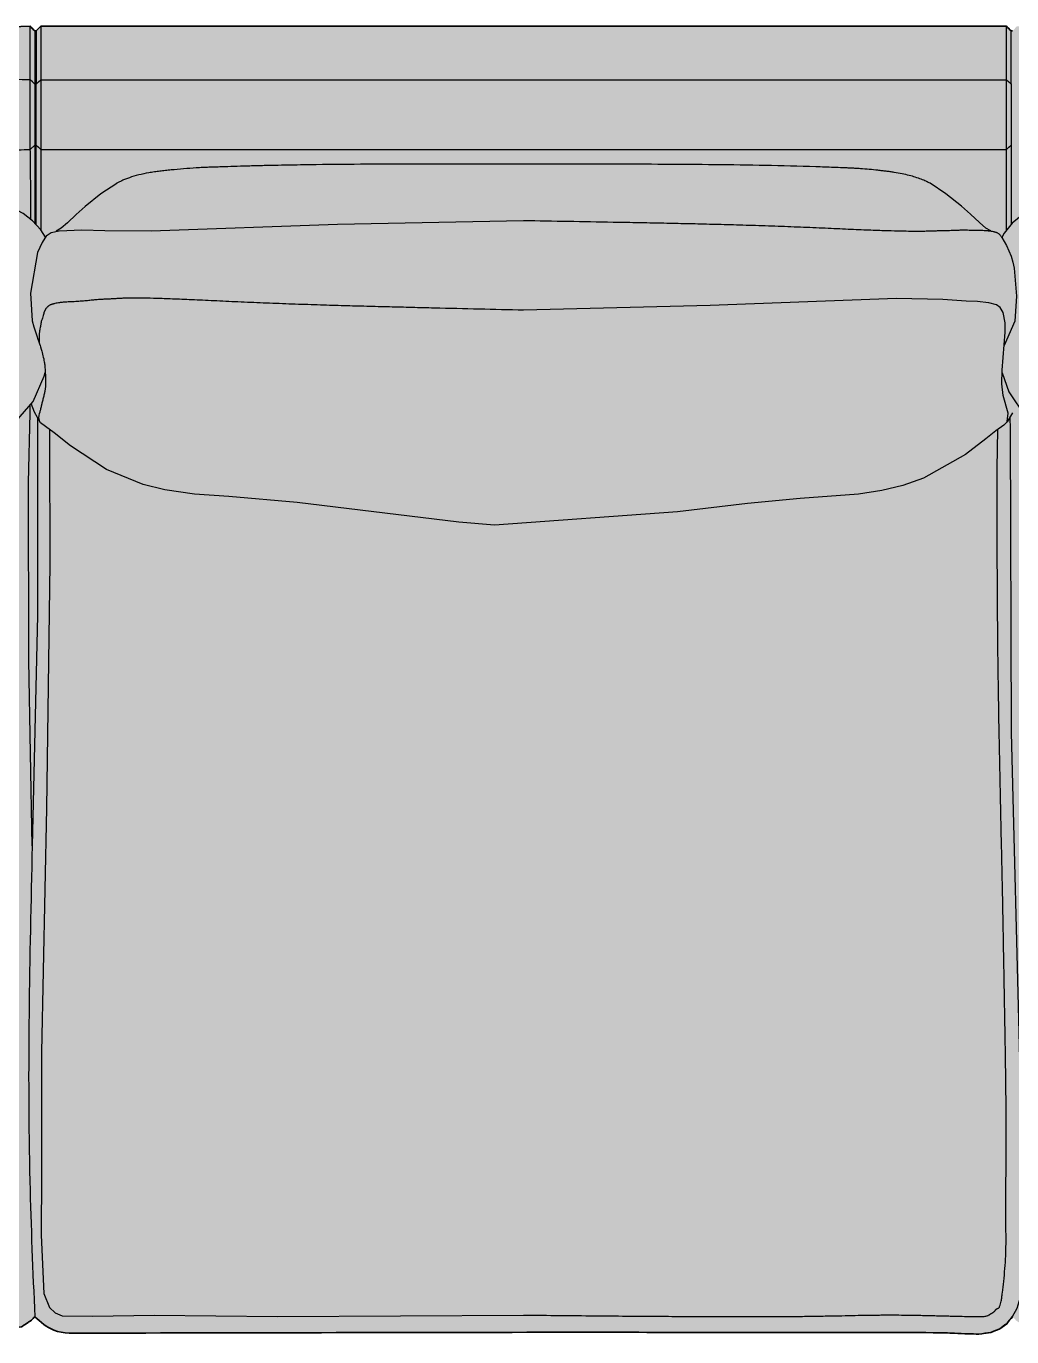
# Model space of a CAD drawing. Header units: millimetres. Extents: x 0 to 5386, y -1444 to 780.
# Drawn here: x 3857 to 4595, y -1444 to -464 of the extents above; entities that cross this region are included whole.
import ezdxf

# ---------------------------------------------------------------- set-up
doc = ezdxf.new("R2010")
doc.units = ezdxf.units.MM
doc.layers.add('Blocks', color=7, linetype='Continuous')
doc.layers.add('Blocks$Fill', color=7, linetype='Continuous', true_color=0xffffff)
doc.layers.add('Blocks$Inner', color=7, linetype='Continuous', lineweight=25, true_color=0x007f00)
doc.layers.add('Blocks$Outline', color=7, linetype='Continuous', lineweight=35, true_color=0xff3f3f)

# ---------------------------------------------------------------- blocks, each defined once
blk = doc.blocks.new('Lune Sofa Top')
at = {"layer": 'Blocks$Fill'}
blk.add_hatch(color=256, dxfattribs=at).paths.add_polyline_path([(-29.51, 257.42), (-33.79, 276.29), (-47.44, 317.27), (-56.56, 337.2), (-72, 362.94), (-81.47, 375.39), (-92.43, 387.47), (-118.74, 409.47), (-134.22, 419.19), (-151.57, 428.06), (-171.12, 436.06), (-193.44, 443.17), (-219.82, 449.45), (-251.1, 454.73), (-345.45, 461.92), (-426.47, 463.05), (-480.77, 464.21), (-620.25, 473.06), (-786.54, 476.53), (-790, 473.03), (-790, 473.05), (-791, 473.03), (-794.5, 476.53), (-1516.86, 476.53), (-1520.36, 473.03), (-1521.36, 473.03), (-1524.82, 476.53), (-1960.85, 462.06), (-2031.68, 458.07), (-2084.65, 450.79), (-2127.17, 440.45), (-2163.5, 426.32), (-2179.96, 417.56), (-2195.06, 407.75), (-2208.89, 396.86), (-2221.71, 384.6), (-2234.3, 369.85), (-2252.84, 340.93), (-2270.13, 300.66), (-2277.3, 272.46), (-2285.4, 245.45), (-2293.32, 213.96), (-2304.22, 129.24), (-2310.28, 35.85), (-2311.38, -51.59), (-2311.37, -118.34), (-2310.21, -137.91), (-2303.68, -167.44), (-2301.35, -181.47), (-2301.38, -196.26), (-2301.38, -196.26), (-2301.38, -196.26), (-2301.38, -196.26), (-2301.38, -196.26), (-2301.38, -196.26), (-2301.38, -196.26), (-2301.38, -196.26), (-2301.38, -196.26), (-2301.38, -196.26), (-2301.38, -196.26), (-2301.38, -196.26), (-2301.38, -196.26), (-2301.38, -196.26), (-2301.38, -196.26), (-2301.38, -196.26), (-2301.38, -196.26), (-2301.38, -196.26), (-2301.38, -196.26), (-2301.38, -196.26), (-2301.38, -196.26), (-2301.38, -196.26), (-2301.59, -207.66), (-2301.42, -219.02), (-2300.87, -230.34), (-2299.94, -241.64), (-2298.63, -252.9), (-2296.93, -264.12), (-2294.87, -275.28), (-2292.43, -286.35), (-2289.64, -297.34), (-2286.49, -308.24), (-2284.78, -313.66), (-2282.97, -319.04), (-2279.07, -329.67), (-2274.82, -340.18), (-2272.57, -345.41), (-2270.23, -350.59), (-2267.78, -355.72), (-2265.21, -360.78), (-2262.52, -365.76), (-2259.7, -370.66), (-2256.77, -375.49), (-2253.73, -380.29), (-2250.57, -385.03), (-2247.3, -389.69), (-2243.9, -394.26), (-2240.37, -398.7), (-2238.55, -400.86), (-2236.7, -402.99), (-2234.81, -405.07), (-2232.88, -407.12), (-2230.9, -409.12), (-2228.89, -411.09), (-2226.83, -413.02), (-2224.73, -414.92), (-2220.43, -418.62), (-2215.99, -422.19), (-2211.45, -425.63), (-2206.82, -428.95), (-2202.13, -432.14), (-2197.37, -435.19), (-2192.54, -438.11), (-2187.62, -440.89), (-2182.6, -443.53), (-2177.5, -446.05), (-2172.33, -448.45), (-2167.13, -450.75), (-2161.9, -452.95), (-2156.64, -455.05), (-2151.35, -457.05), (-2146.01, -458.94), (-2140.62, -460.72), (-2135.2, -462.39), (-2124.26, -465.47), (-2113.27, -468.26), (-2102.21, -470.72), (-2091.06, -472.82), (-2068.65, -476.36), (-2063.1, -477.1), (-2061.76, -477.24), (-2060.45, -477.35), (-2059.18, -477.43), (-2057.74, -477.48), (-2026.29, -480.17), (-1958.58, -490.07), (-1620.87, -502.9), (-1588.46, -503.09), (-1531.27, -495.91), (-1523.9, -490.97), (-1521.37, -488.3), (-1518, -491.25), (-1516.3, -492.67), (-1515.43, -493.36), (-1514.56, -494.02), (-1513.69, -494.67), (-1512.8, -495.29), (-1511.9, -495.88), (-1510.99, -496.45), (-1510.06, -496.98), (-1509.59, -497.23), (-1509.12, -497.47), (-1508.65, -497.71), (-1508.17, -497.93), (-1507.69, -498.14), (-1507.2, -498.35), (-1506.52, -498.61), (-1505.83, -498.85), (-1505.14, -499.07), (-1504.44, -499.28), (-1503.73, -499.46), (-1503.02, -499.63), (-1502.3, -499.78), (-1501.57, -499.92), (-1500.84, -500.04), (-1500.1, -500.15), (-1498.62, -500.33), (-1497.12, -500.46), (-1495.6, -500.56), (-1494.08, -500.62), (-1492.55, -500.65), (-1482.23, -500.57), (-1131.44, -499.93), (-843.69, -500.25), (-823.14, -501.11), (-815.11, -501.3), (-806.1, -500.06), (-799.41, -497.34), (-794.32, -493.53), (-789.96, -488.38), (-787.16, -491.22), (-780.57, -495.65), (-772.73, -499.11), (-763.47, -501.6), (-741.32, -503.32), (-696.42, -502.91), (-516.42, -500.72), (-365.19, -491.01), (-242.71, -476.36), (-220.3, -472.82), (-209.15, -470.72), (-198.09, -468.26), (-187.1, -465.47), (-176.16, -462.39), (-170.74, -460.72), (-165.35, -458.94), (-160.01, -457.05), (-154.72, -455.05), (-149.46, -452.95), (-144.23, -450.75), (-139.03, -448.45), (-133.86, -446.05), (-128.76, -443.53), (-123.74, -440.89), (-118.82, -438.11), (-113.99, -435.19), (-109.23, -432.14), (-104.54, -428.95), (-99.91, -425.63), (-95.37, -422.19), (-90.93, -418.62), (-86.62, -414.92), (-84.53, -413.02), (-82.47, -411.09), (-80.46, -409.12), (-78.48, -407.12), (-76.55, -405.07), (-74.66, -402.99), (-72.81, -400.86), (-70.99, -398.7), (-67.46, -394.26), (-64.06, -389.69), (-60.79, -385.03), (-57.63, -380.29), (-54.59, -375.5), (-51.65, -370.66), (-48.84, -365.76), (-46.15, -360.78), (-43.58, -355.72), (-41.13, -350.59), (-38.79, -345.41), (-36.54, -340.18), (-32.29, -329.67), (-28.39, -319.04), (-26.58, -313.66), (-24.87, -308.24), (-21.71, -297.34), (-18.92, -286.35), (-16.49, -275.28), (-14.43, -264.12), (-12.73, -252.9), (-11.42, -241.64), (-10.49, -230.34), (-9.94, -219.02), (-9.77, -207.66), (-9.97, -196.26), (-9.97, -196.26), (-9.97, -196.26), (-9.97, -196.26), (-9.97, -196.26), (-9.97, -196.26), (-9.97, -196.26), (-9.97, -196.26), (-9.97, -196.26), (-9.97, -196.26), (-9.97, -196.26), (-9.97, -196.26), (-9.97, -196.26), (-9.97, -196.26), (-9.97, -196.26), (-9.97, -196.26), (-9.97, -196.26), (-9.97, -196.26), (-9.97, -196.26), (-9.97, -196.26), (-9.97, -196.26), (-9.97, -196.26), (-9.98, -192.1), (-10.01, -181.58), (-9.98, -180.13), (-7.42, -166.71), (-1.82, -143.42), (-0.13, -122.19), (0.33, -105.16), (0.45, -86.92), (0, 0), (-3.39, 77.78), (-9.66, 153.3), (-16.41, 204.48), (-28.11, 253.26)], flags=0)
at = {"layer": 'Blocks$Inner'}
for p, q in [((-802, 268.21), (-807.79, 269.64)), ((-1516.58, -427.36), (-1514.55, -471.01)), ((-1506.17, -485.51), (-1500.98, -487.74))]:
    blk.add_line(p, q, dxfattribs=at)
for points in [[(-2277.3, 272.46), (-2270.13, 300.66), (-2252.84, 340.93), (-2234.3, 369.85), (-2221.71, 384.6), (-2208.89, 396.86), (-2195.06, 407.75), (-2179.96, 417.56), (-2163.5, 426.32), (-2127.17, 440.45), (-2084.65, 450.79), (-2031.68, 458.07), (-1960.85, 462.06), (-1908.67, 462.82), (-1524.82, 476.53)], [(-1524.82, 476.53), (-1521.36, 473.03), (-1520.36, 473.03)], [(-791, 473.03), (-794.5, 476.53), (-1516.86, 476.53), (-1520.36, 473.03)], [(-791, 473.03), (-790, 473.05)], [(-1521.36, 433.28), (-1523.11, 434.9), (-1524.87, 436.47)], [(-1520.36, 433.28), (-1518.61, 434.87), (-1516.86, 436.46), (-794.5, 436.46), (-792.75, 434.87), (-791, 433.28)], [(-1520.36, 387.59), (-1518.61, 386.02), (-1516.86, 384.46), (-794.5, 384.46), (-792.75, 386.02), (-791, 387.59)], [(-1460, 359.04), (-1471.83, 351.17), (-1483.63, 341.7), (-1490.29, 335.72), (-1496.96, 329.54), (-1501.62, 325.48), (-1505.28, 323.41)], [(-806.16, 323.43), (-809.91, 325.57), (-814.65, 329.71), (-821.42, 335.97), (-828.07, 341.9), (-839.85, 351.3), (-851.68, 359.09)], [(-1513.23, 318.77), (-1516.83, 324.25), (-1523.12, 331), (-1530.14, 336.39), (-1538, 340.69), (-1550.73, 345.19), (-1557.69, 346.91)], [(-753.67, 346.91), (-761.44, 344.97), (-773.29, 340.72), (-782.26, 335.7), (-790.11, 329.21), (-796.33, 321.83), (-797.96, 318.5), (-794.41, 312.7), (-791.05, 304.61), (-789.77, 300.24), (-788.74, 295.63), (-786.92, 274.77), (-788.13, 255.9), (-796.11, 237.79)], [(-1512.48, 319.95), (-1512.09, 320.43), (-1509.18, 322.42), (-1503.24, 323.67), (-1486.28, 324.2), (-1468.98, 323.79), (-1434.2, 323.61), (-1294.96, 328.62), (-1155.68, 331.34)], [(-1512.48, 319.95), (-1515.84, 314.75), (-1519.3, 307.44), (-1524.45, 277.03), (-1523.42, 256.35)], [(-807.81, 269.64), (-816.11, 270.65), (-824.74, 271.02), (-842.06, 272.27), (-876.87, 273.04), (-1016.26, 267.65), (-1155.68, 264.17)], [(-793.87, 180.93), (-793.12, 187.26), (-796.99, 200.42), (-797.96, 209.13), (-797.78, 219.36), (-795.53, 247.9), (-795.46, 254.75), (-796.97, 262.48), (-799.19, 266.35), (-801.99, 268.21)], [(-1575.75, 158.89), (-1567.02, 161.95), (-1558.94, 165.21), (-1552.27, 168.37), (-1542.55, 174.34), (-1538.74, 177.33), (-1522.54, 196.04), (-1514.25, 214.83), (-1513.52, 217.65)], [(-797.82, 217.28), (-792.6, 203.13), (-779.92, 184.23), (-772.44, 177.18), (-769.92, 175.17), (-765.09, 171.8), (-755.36, 166.54), (-746.24, 162.67), (-735.61, 158.89)], [(-1523.31, -136.35), (-1525.88, 2.39), (-1526.06, 135.43), (-1524.69, 187.14), (-1524.73, 193.51)], [(-789.97, 187.4), (-793.93, 180.83), (-796.58, 178.18), (-802.47, 174.03), (-809.97, 167.94), (-825.09, 156.34), (-856.64, 138.72), (-871.92, 133.25), (-887.72, 129.38), (-905.09, 126.77), (-948.69, 123.49), (-988.11, 119.77), (-1040.49, 113.52), (-1177.41, 103.59), (-1204.19, 105.74), (-1277.9, 114.79), (-1324.97, 120.44), (-1376.08, 124.92), (-1401.77, 126.74), (-1424.16, 129.87), (-1440.3, 133.83), (-1467.72, 145.09), (-1494.76, 162.73), (-1506.9, 172.46), (-1513.35, 177.36), (-1516.99, 180.12), (-1521.63, 187.87), (-1523.99, 194.36)], [(-1519.27, 183.92), (-1519.36, 36.02), (-1523.31, -136.35)], [(-1482.23, -500.57), (-1131.44, -499.93), (-933.55, -500.11), (-843.69, -500.25), (-823.14, -501.11), (-815.11, -501.3), (-806.1, -500.06), (-799.41, -497.34), (-794.32, -493.53), (-789.87, -488.27), (-786.47, -481.83), (-784.35, -474.47), (-783.26, -457.77), (-783.37, -402.25), (-784.4, -295.33), (-790.66, -51.57), (-791.5, 175.18), (-791.82, 184.25)], [(-1510.31, 175.05), (-1510.23, 165.72), (-1510.05, 74.46), (-1512.5, -108.04), (-1516.21, -290.51), (-1516.23, -381.74), (-1516.58, -427.35)], [(-1521.37, -488.3), (-1523.9, -490.97), (-1531.27, -495.91), (-1588.46, -503.09), (-1620.87, -502.9), (-1958.58, -490.07), (-2086.61, -471.35), (-2132.98, -460.6), (-2161.14, -451.48), (-2189.25, -435.42), (-2217.2, -410.3), (-2242.46, -377.69), (-2262.25, -341.26), (-2274.56, -307.96), (-2280.12, -279.88), (-2279.52, -253.02), (-2272.03, -225.93), (-2234.92, -176.87)], [(-1514.55, -471.02), (-1510.28, -481.43), (-1506.18, -485.51)], [(-1500.98, -487.74), (-1478.05, -487.9), (-1432.01, -487.03), (-1339.9, -488.2), (-1155.68, -487.09)]]:
    blk.add_lwpolyline(points, dxfattribs=at)
for points in [[(-1524.8, 460.48), (-1524.8, 463.29), (-1524.8, 465.53), (-1524.82, 476.53)], [(-1524.84, 450.25), (-1524.82, 454.27), (-1524.81, 457.66), (-1524.8, 460.47)], [(-1524.87, 436.47), (-1524.86, 441.54), (-1524.85, 446.2), (-1524.84, 450.23)], [(-1524.89, 432.5), (-1524.88, 434.08), (-1524.88, 435.4), (-1524.87, 436.47)], [(-1524.89, 427.24), (-1524.89, 429.17), (-1524.89, 431.07), (-1524.89, 432.5)], [(-1516.86, 436.46), (-1516.86, 435.41), (-1516.86, 432.72), (-1516.86, 427.35), (-1516.86, 421.07), (-1516.86, 414.28), (-1516.86, 407.28), (-1516.86, 400.4), (-1516.86, 393.94), (-1516.86, 388.38), (-1516.86, 385.57), (-1516.86, 384.46)], [(-794.5, 384.46), (-794.5, 385.57), (-794.5, 388.38), (-794.5, 393.94), (-794.5, 400.4), (-794.5, 407.28), (-794.5, 414.28), (-794.5, 421.07), (-794.5, 427.35), (-794.5, 432.72), (-794.5, 435.41), (-794.5, 436.46)], [(-1524.88, 421.01), (-1524.88, 423.18), (-1524.88, 425.21), (-1524.89, 427.21)]]:
    blk.add_open_spline(points, degree=3, dxfattribs=at)
for points, knots in [([(-1521.36, 472.76), (-1521.36, 473.2), (-1521.36, 473.04), (-1521.36, 471.94), (-1521.36, 470.58), (-1521.36, 469.25), (-1521.36, 467.93), (-1521.36, 466.74), (-1521.36, 465.4), (-1521.36, 463.93), (-1521.36, 462.25), (-1521.36, 459.57), (-1521.36, 455.51), (-1521.36, 447.47), (-1521.36, 439.45), (-1521.36, 433.28)], [0.4, 0.4, 0.4, 0.4, 0.5, 0.55, 0.6, 0.65, 0.675, 0.7, 0.725, 0.75, 0.775, 0.8, 0.85, 0.9, 1, 1, 1, 1]), ([(-1520.36, 473.03), (-1520.36, 473.03), (-1520.36, 472.8), (-1520.36, 471.86), (-1520.36, 470.73), (-1520.36, 469.78), (-1520.36, 469.19), (-1520.36, 468.48), (-1520.36, 467.2), (-1520.36, 465.22), (-1520.36, 462.54), (-1520.36, 459.96), (-1520.36, 457.8), (-1520.36, 454.52), (-1520.36, 450.64), (-1520.36, 446.16), (-1520.36, 440.98), (-1520.36, 436.53), (-1520.36, 433.28)], [2212.55003, 2212.55003, 2212.55003, 2212.55003, 2237.822556, 2263.356653, 2291.871818, 2298.999716, 2306.127614, 2316.490874, 2326.854133, 2350.811268, 2374.768403, 2386.065544, 2397.362686, 2409.065835, 2432.476338, 2443.975993, 2455.475648, 2481.746651, 2481.746651, 2481.746651, 2481.746651]), ([(-1516.86, 476.52), (-1516.86, 476.45), (-1516.86, 475.65), (-1516.86, 473.02), (-1516.86, 469.15), (-1516.86, 463.69), (-1516.86, 457.31), (-1516.86, 451.46), (-1516.86, 444.51), (-1516.86, 439.25), (-1516.86, 436.46)], [0.4545455, 0.4545455, 0.4545455, 0.4545455, 0.5454545, 0.6363636, 0.7272727, 0.8181818, 0.8636364, 0.9090909, 0.9545455, 1, 1, 1, 1]), ([(-794.5, 436.46), (-794.5, 439.25), (-794.5, 444.51), (-794.5, 451.46), (-794.5, 457.31), (-794.5, 463.69), (-794.5, 469.15), (-794.5, 473.02), (-794.5, 475.65), (-794.5, 476.45), (-794.5, 476.53)], [2, 2, 2, 2, 2.0454545, 2.0909091, 2.1363636, 2.1818182, 2.2727273, 2.3636364, 2.4545455, 2.5454545, 2.5454545, 2.5454545, 2.5454545]), ([(-791, 433.28), (-791, 436.53), (-791, 440.98), (-791, 446.16), (-791, 450.64), (-791, 454.52), (-791, 457.8), (-791, 459.96), (-791, 462.54), (-791, 465.22), (-791, 467.2), (-791, 468.48), (-791, 469.19), (-791, 469.78), (-791, 470.73), (-791, 471.86), (-791, 472.8), (-791, 473.03), (-791, 473.03)], [1211.089581, 1211.089581, 1211.089581, 1211.089581, 1237.360801, 1248.860573, 1260.360346, 1283.771088, 1295.474358, 1306.771615, 1318.068872, 1342.026253, 1365.983633, 1376.346998, 1386.710364, 1393.838335, 1400.966306, 1429.481764, 1455.016123, 1480.286201, 1480.286201, 1480.286201, 1480.286201]), ([(-1524.87, 436.47), (-1540.41, 436.69), (-1571.55, 436.9), (-1610.61, 436.26), (-1641.94, 435.52), (-1665.48, 434.96), (-1685.13, 434.56), (-1700.89, 434.31), (-1712.67, 434.15), (-1724.65, 434.02), (-1741.1, 433.9), (-1762.23, 433.83), (-1788.01, 433.89), (-1813.65, 434.06), (-1838.6, 434.31), (-1862.32, 434.53), (-1880.6, 434.64), (-1894.06, 434.68), (-1903.48, 434.67), (-1912.28, 434.64), (-1923.4, 434.56), (-1941.26, 434.34), (-1958.52, 433.93), (-1973.57, 433.39), (-1983.99, 432.94), (-1992.15, 432.52), (-1998.47, 432.16), (-2003.19, 431.87), (-2007.7, 431.57), (-2013.19, 431.18), (-2019.29, 430.71), (-2025.64, 430.18), (-2031.3, 429.67), (-2036.54, 429.17), (-2041.64, 428.65), (-2046, 428.18), (-2049.69, 427.76), (-2052.61, 427.43), (-2055.6, 427.07), (-2059.52, 426.58), (-2064.37, 425.96), (-2070.1, 425.17), (-2077.69, 424.06), (-2085.24, 422.86), (-2092.87, 421.52), (-2098.62, 420.45), (-2104.6, 419.26), (-2112.93, 417.49), (-2123.56, 414.99), (-2135.62, 411.67), (-2145.86, 408.42), (-2153.54, 405.69), (-2159.7, 403.31), (-2164.16, 401.46), (-2167.7, 399.93), (-2170.48, 398.69), (-2173.27, 397.4), (-2176.78, 395.73), (-2180.96, 393.65), (-2185.78, 391.09), (-2190.64, 388.34), (-2195.55, 385.37), (-2201.97, 381.22), (-2209.73, 375.67), (-2217.01, 369.71), (-2222.56, 364.7), (-2226.56, 360.86), (-2230.43, 356.88), (-2234.17, 352.79), (-2237.11, 349.34), (-2239.34, 346.62), (-2240.97, 344.57), (-2242.46, 342.64), (-2244.22, 340.27), (-2246.25, 337.47), (-2248.79, 333.78), (-2251.33, 329.88), (-2253.67, 326.1), (-2256.06, 322.07), (-2259.16, 316.53), (-2262.27, 310.47), (-2264.73, 305.33), (-2266.53, 301.39), (-2267.9, 298.26), (-2268.67, 296.42), (-2268.82, 296.08)], [-13.4242944, -13.4242944, -13.4242944, -13.4242944, -13.4162298, -13.4081653, -13.4041331, -13.4001008, -13.3960685, -13.3940524, -13.3920363, -13.3900201, -13.388004, -13.3839717, -13.3799395, -13.3759072, -13.3718749, -13.3678427, -13.3638104, -13.3617943, -13.3597782, -13.357762, -13.3557459, -13.3517136, -13.3436491, -13.3396168, -13.3355846, -13.3315523, -13.3295362, -13.32752, -13.3255039, -13.3234878, -13.3194555, -13.3154233, -13.311391, -13.3073587, -13.3033265, -13.2992942, -13.2972781, -13.2952619, -13.2932458, -13.2912297, -13.2871974, -13.2831651, -13.2791329, -13.2710684, -13.2670361, -13.2630038, -13.2589716, -13.2549393, -13.2468748, -13.2388102, -13.2307457, -13.2226812, -13.2146167, -13.2065521, -13.2025199, -13.1984876, -13.1944553, -13.1904231, -13.1823586, -13.174294, -13.1662295, -13.158165, -13.1501004, -13.1339714, -13.1178423, -13.1097778, -13.1017133, -13.0936488, -13.0855842, -13.0775197, -13.0734874, -13.0694552, -13.0654229, -13.0613906, -13.0533261, -13.0452616, -13.0371971, -13.0331648, -13.0291325, -13.021068, -13.0130035, -13.0089712, -13.004939, -13.0009067, -13, -13, -13, -13]), ([(-1521.36, 433.28), (-1521.36, 432.63), (-1521.36, 431.19), (-1521.36, 428.62), (-1521.36, 426.05), (-1521.36, 423.79), (-1521.36, 420.35), (-1521.36, 414.65), (-1521.36, 408.41), (-1521.36, 403.9), (-1521.36, 401.5), (-1521.36, 399.66), (-1521.36, 397.89), (-1521.36, 395.68), (-1521.36, 393.23), (-1521.36, 390.39), (-1521.36, 388.61), (-1521.36, 387.59)], [1, 1, 1, 1, 1.071429, 1.142857, 1.214286, 1.25, 1.285714, 1.428571, 1.571429, 1.625, 1.678571, 1.705357, 1.732143, 1.785714, 1.839286, 1.892857, 2, 2, 2, 2]), ([(-1520.36, 387.52), (-1520.36, 387.79), (-1520.36, 388.38), (-1520.36, 389.36), (-1520.36, 390.45), (-1520.36, 391.64), (-1520.36, 392.91), (-1520.36, 394.27), (-1520.36, 395.45), (-1520.36, 396.43), (-1520.36, 397.45), (-1520.36, 398.76), (-1520.36, 400.93), (-1520.36, 403.18), (-1520.36, 405.47), (-1520.36, 407.2), (-1520.36, 408.94), (-1520.36, 412.43), (-1520.36, 415.91), (-1520.36, 419.25), (-1520.36, 420.88), (-1520.36, 422.48), (-1520.36, 424.51), (-1520.36, 426.41), (-1520.36, 428.17), (-1520.36, 429.81), (-1520.36, 431.64), (-1520.36, 432.83), (-1520.36, 433.35)], [-55.11476, -55.11476, -55.11476, -55.11476, -53.417974, -51.721188, -50.024402, -48.327616, -46.629468, -44.931319, -43.233171, -42.384096, -41.535022, -39.792398, -38.049775, -34.564527, -32.821502, -31.078477, -29.335452, -27.592427, -20.60536, -18.858873, -17.112386, -15.3659, -13.619413, -10.211511, -8.507561, -6.80361, -3.401805, 0, 0, 0, 0]), ([(-791, 433.35), (-791, 432.83), (-791, 431.64), (-791, 429.81), (-791, 428.17), (-791, 426.41), (-791, 424.51), (-791, 422.48), (-791, 420.88), (-791, 419.25), (-791, 415.91), (-791, 412.43), (-791, 408.94), (-791, 407.2), (-791, 405.47), (-791, 403.18), (-791, 400.93), (-791, 398.76), (-791, 397.45), (-791, 396.43), (-791, 395.45), (-791, 394.27), (-791, 392.91), (-791, 391.64), (-791, 390.45), (-791, 389.36), (-791, 388.38), (-791, 387.79), (-791, 387.52)], [0, 0, 0, 0, 3.401805, 6.80361, 8.507561, 10.211511, 13.619413, 15.3659, 17.112386, 18.858873, 20.60536, 27.592427, 29.335452, 31.078477, 32.821502, 34.564527, 38.049775, 39.792398, 41.535022, 42.384096, 43.233171, 44.931319, 46.629468, 48.327616, 50.024402, 51.721188, 53.417974, 55.11476, 55.11476, 55.11476, 55.11476]), ([(-1524.7, 384.46), (-1524.71, 385.6), (-1524.73, 388.38), (-1524.77, 393.94), (-1524.81, 400.38), (-1524.84, 407.29), (-1524.86, 414.27), (-1524.87, 418.84), (-1524.88, 421)], [0.9999988, 0.9999988, 0.9999988, 0.9999988, 1.1111034, 1.2222145, 1.3333256, 1.4444367, 1.5555478, 1.6666589, 1.6666589, 1.6666589, 1.6666589]), ([(-2095.52, 356.84), (-2093.2, 357.5), (-2085.03, 359.72), (-2070.86, 363.02), (-2052.93, 366.28), (-2034.88, 368.82), (-2016.75, 370.73), (-1998.59, 372.16), (-1980.4, 373.2), (-1962.19, 373.94), (-1944.01, 374.44), (-1925.78, 374.81), (-1907.55, 375.09), (-1889.33, 375.3), (-1871.1, 375.51), (-1852.88, 375.73), (-1834.65, 376.04), (-1816.43, 376.48), (-1798.19, 376.74), (-1779.96, 377.09), (-1761.73, 377.62), (-1743.5, 378.21), (-1725.26, 378.71), (-1707.02, 379.08), (-1688.8, 379.67), (-1670.55, 380.09), (-1652.32, 380.55), (-1634.09, 381.02), (-1615.85, 381.45), (-1591.54, 382.1), (-1567.22, 382.77), (-1542.92, 383.65), (-1530.77, 384.17), (-1524.7, 384.46)], [0.6170849, 0.6170849, 0.6170849, 0.6170849, 0.6219512, 0.6341463, 0.6463415, 0.6585366, 0.6707317, 0.6829268, 0.695122, 0.7073171, 0.7195122, 0.7317073, 0.7439024, 0.7560976, 0.7682927, 0.7804878, 0.7926829, 0.804878, 0.8170732, 0.8292683, 0.8414634, 0.8536585, 0.8658537, 0.8780488, 0.8902439, 0.902439, 0.9146341, 0.9268293, 0.9390244, 0.9512195, 0.9756098, 0.9878049, 1, 1, 1, 1]), ([(-1524.7, 384.46), (-1524.14, 384.97), (-1523.02, 386.01), (-1521.91, 387.06), (-1521.36, 387.59)], [1, 1, 1, 1, 1.499407, 1.999407, 1.999407, 1.999407, 1.999407]), ([(-1524.25, 331.86), (-1524.25, 332.79), (-1524.24, 335.22), (-1524.25, 339.35), (-1524.28, 344.86), (-1524.34, 351.61), (-1524.42, 360.1), (-1524.53, 370.78), (-1524.64, 379.57), (-1524.7, 384.46)], [0.5269409, 0.5269409, 0.5269409, 0.5269409, 0.5714286, 0.6428571, 0.7142857, 0.7857143, 0.8571429, 0.9285714, 0.9999988, 0.9999988, 0.9999988, 0.9999988]), ([(-1521.36, 387.59), (-1521.36, 381.94), (-1521.36, 374.28), (-1521.36, 365.9), (-1521.36, 358.52), (-1521.36, 351.08), (-1521.36, 344.17), (-1521.36, 338.52), (-1521.36, 334.24), (-1521.36, 331.09), (-1521.36, 329.68), (-1521.36, 329.19), (-1521.36, 329.16), (-1521.36, 329.13), (-1521.36, 329.11)], [2, 2, 2, 2, 2.0833333, 2.125, 2.1666667, 2.25, 2.3333333, 2.4166667, 2.5, 2.5416667, 2.5634806, 2.5634806, 2.5634806, 2.5647005, 2.5647005, 2.5647005, 2.5647005]), ([(-1520.36, 328.04), (-1520.36, 328.1), (-1520.36, 328.17), (-1520.36, 328.24), (-1520.36, 328.74), (-1520.36, 329.75), (-1520.36, 331.75), (-1520.36, 334.18), (-1520.36, 338.13), (-1520.36, 342.63), (-1520.36, 348.48), (-1520.36, 354.08), (-1520.36, 361.78), (-1520.36, 372.09), (-1520.36, 382.27), (-1520.36, 387.59)], [-294.058849, -294.058849, -294.058849, -294.058849, -292.620069, -292.620069, -292.620069, -281.690026, -270.048978, -246.768467, -223.487955, -174.266027, -142.349066, -110.432105, -84.250625, -39.550629, -0.160483, -0.160483, -0.160483, -0.160483]), ([(-1516.86, 384.46), (-1516.86, 379.22), (-1516.86, 369.81), (-1516.86, 358.62), (-1516.86, 349.89), (-1516.86, 343.04), (-1516.86, 337.48), (-1516.86, 332.6), (-1516.86, 328.36), (-1516.86, 325.49), (-1516.86, 324.28)], [2, 2, 2, 2, 2.0769231, 2.1538462, 2.2307692, 2.3076923, 2.3846154, 2.4615385, 2.5384615, 2.5900584, 2.5900584, 2.5900584, 2.5900584]), ([(-794.5, 324.01), (-794.5, 324.05), (-794.5, 324.09), (-794.5, 324.13), (-794.5, 325.39), (-794.5, 328.31), (-794.5, 332.6), (-794.5, 337.48), (-794.5, 343.04), (-794.5, 349.89), (-794.5, 358.62), (-794.5, 369.81), (-794.5, 379.22), (-794.5, 384.46)], [0.4060238, 0.4060238, 0.4060238, 0.4060238, 0.407719, 0.407719, 0.407719, 0.4615385, 0.5384615, 0.6153846, 0.6923077, 0.7692308, 0.8461538, 0.9230769, 1, 1, 1, 1]), ([(-791, 387.59), (-791, 382.27), (-791, 372.1), (-791, 361.78), (-791, 354.08), (-791, 348.48), (-791, 342.63), (-791, 338.13), (-791, 334.18), (-791, 331.75), (-791, 329.73), (-791, 328.7), (-791, 328.18)], [726.203866, 726.203866, 726.203866, 726.203866, 765.594071, 810.294057, 836.475531, 868.392485, 900.309438, 949.531355, 972.811861, 996.092367, 1007.733412, 1019.096395, 1019.096395, 1019.096395, 1019.096395]), ([(-937.14, 371.46), (-949.7, 371.86), (-974.86, 372.45), (-1025.31, 373.19), (-1075.8, 373.35), (-1126.29, 373.33), (-1164.16, 373.33), (-1202.01, 373.4), (-1239.89, 373.43), (-1277.74, 373.32), (-1306.15, 373.05), (-1325.06, 372.77), (-1334.52, 372.6), (-1342.39, 372.44), (-1348.69, 372.3), (-1353.41, 372.2), (-1358.13, 372.08), (-1364.44, 371.88), (-1372.32, 371.61), (-1380.18, 371.36), (-1385.65, 371.19), (-1388.77, 371.09), (-1391.09, 371.03), (-1393.43, 370.95), (-1396.58, 370.81), (-1402.13, 370.52), (-1410.11, 369.93), (-1417.84, 369.2), (-1422.97, 368.65), (-1425.8, 368.33), (-1427.86, 368.09), (-1429.89, 367.85), (-1432.6, 367.48), (-1437.3, 366.75), (-1443.78, 365.41), (-1449.58, 363.68), (-1453.6, 362.17), (-1456.25, 361.02), (-1458.5, 359.91), (-1460.15, 358.97), (-1461.04, 358.39), (-1461.35, 358.18)], [0.1428231, 0.1428231, 0.1428231, 0.1428231, 0.1812847, 0.2197462, 0.2966693, 0.3351308, 0.3735924, 0.4120539, 0.4505155, 0.488977, 0.5274385, 0.5370539, 0.5466693, 0.5562847, 0.5610924, 0.5659001, 0.5707078, 0.5755155, 0.5851308, 0.5947462, 0.5995539, 0.6019578, 0.6043616, 0.6067655, 0.6091693, 0.613977, 0.6235924, 0.6332078, 0.6380155, 0.6404193, 0.6428231, 0.645227, 0.6476308, 0.6524385, 0.6620539, 0.6716693, 0.676477, 0.6812847, 0.6860924, 0.6909001, 0.6937587, 0.6937587, 0.6937587, 0.6937587]), ([(-862.75, 363.69), (-864.12, 364.11), (-867.22, 364.99), (-872.56, 366.21), (-877.46, 367.1), (-880.97, 367.63), (-882.97, 367.9), (-884.48, 368.08), (-885.99, 368.27), (-888.04, 368.5), (-891.71, 368.91), (-897.13, 369.46), (-902.67, 369.91), (-907.1, 370.21), (-910.41, 370.39), (-913.7, 370.54), (-918.12, 370.72), (-925.88, 371.02), (-932.61, 371.26), (-937.14, 371.46)], [0.0237172, 0.0237172, 0.0237172, 0.0237172, 0.0328231, 0.0428231, 0.0528231, 0.0578231, 0.0603231, 0.0628231, 0.0653231, 0.0678231, 0.0728231, 0.0828231, 0.0928231, 0.0978231, 0.1028231, 0.1078231, 0.1128231, 0.1228231, 0.1428231, 0.1428231, 0.1428231, 0.1428231]), ([(-851.68, 359.09), (-853.84, 360.26), (-855.3, 360.99), (-858.13, 362.18), (-860.86, 363.11), (-862.75, 363.69)], [0, 0, 0, 0, 0.00371723, 0.01371723, 0.02371723, 0.02371723, 0.02371723, 0.02371723]), ([(-1155.68, 331.34), (-1144.59, 331.12), (-1122.36, 330.72), (-1094.39, 330.24), (-1071.92, 329.83), (-1055.01, 329.51), (-1040.9, 329.22), (-1029.56, 328.96), (-1021.1, 328.76), (-1012.42, 328.55), (-1000.34, 328.23), (-984.6, 327.76), (-965.27, 327.11), (-946.09, 326.38), (-927.67, 325.58), (-910.61, 324.8), (-895.45, 324.16), (-882.88, 323.72), (-873.24, 323.48), (-863.4, 323.33), (-857.29, 323.37), (-853.05, 323.47), (-850.36, 323.56), (-848.13, 323.63), (-846.14, 323.68), (-844.44, 323.71), (-842.68, 323.74), (-840.57, 323.78), (-838.2, 323.85), (-835.73, 323.94), (-833.57, 324.02), (-831.65, 324.1), (-829.89, 324.16), (-828.22, 324.2), (-826.53, 324.21), (-824.94, 324.21), (-823.17, 324.18), (-821.35, 324.14), (-819.79, 324.11), (-818.68, 324.09), (-818.01, 324.09), (-817.31, 324.08), (-816.41, 324.07), (-814.99, 324.04), (-813.25, 323.99), (-811.58, 323.92), (-810.31, 323.85), (-809.39, 323.79), (-808.5, 323.71), (-807.32, 323.59), (-805.9, 323.4), (-804.61, 323.15), (-803.69, 322.92), (-803.06, 322.74), (-802.51, 322.56), (-801.87, 322.31), (-801.21, 322.01), (-800.66, 321.68), (-800.23, 321.35), (-799.9, 321.07), (-799.57, 320.75), (-799.14, 320.31), (-798.65, 319.7), (-798.23, 319.03), (-798.01, 318.6), (-797.96, 318.5)], [8, 8, 8, 8, 8.0086207, 8.0172414, 8.0215517, 8.0258621, 8.0301724, 8.0323276, 8.0344828, 8.0366379, 8.0387931, 8.0431034, 8.0474138, 8.0517241, 8.0560345, 8.0603448, 8.0646552, 8.0689655, 8.0732759, 8.0775862, 8.0862069, 8.0905172, 8.0948276, 8.0991379, 8.1012931, 8.1034483, 8.1056034, 8.1077586, 8.112069, 8.1163793, 8.1206897, 8.125, 8.1293103, 8.1336207, 8.137931, 8.1422414, 8.1465517, 8.1551724, 8.1637931, 8.1681034, 8.1702586, 8.1724138, 8.1767241, 8.1810345, 8.1896552, 8.1982759, 8.2025862, 8.2068966, 8.2112069, 8.2155172, 8.2241379, 8.2327586, 8.237069, 8.2413793, 8.2456897, 8.25, 8.2586207, 8.2672414, 8.2715517, 8.2758621, 8.2801724, 8.2844828, 8.2931034, 8.3017241, 8.3042138, 8.3042138, 8.3042138, 8.3042138]), ([(-1155.68, 264.17), (-1166.73, 264.46), (-1188.92, 265.01), (-1216.82, 265.67), (-1239.23, 266.2), (-1256.1, 266.62), (-1270.19, 266.98), (-1281.51, 267.28), (-1289.95, 267.52), (-1298.61, 267.77), (-1310.67, 268.14), (-1326.38, 268.66), (-1345.68, 269.37), (-1364.82, 270.16), (-1383.21, 271.01), (-1400.25, 271.82), (-1415.39, 272.48), (-1427.95, 272.94), (-1437.59, 273.18), (-1447.46, 273.28), (-1453.62, 273.18), (-1457.9, 272.98), (-1460.61, 272.81), (-1462.85, 272.67), (-1464.84, 272.56), (-1466.54, 272.49), (-1468.26, 272.42), (-1470.29, 272.33), (-1472.51, 272.2), (-1474.73, 272.04), (-1477.31, 271.81), (-1479.53, 271.56), (-1481.9, 271.3), (-1483.91, 271.1), (-1486.15, 270.93), (-1489.21, 270.73), (-1493.11, 270.52), (-1497.49, 270.3), (-1500.5, 270.1), (-1502.36, 269.89), (-1503.97, 269.66), (-1505.54, 269.35), (-1506.75, 269.02), (-1507.52, 268.8), (-1507.95, 268.68), (-1508.28, 268.6), (-1508.6, 268.52), (-1508.98, 268.42), (-1509.39, 268.31), (-1509.81, 268.16), (-1510.3, 267.94), (-1510.7, 267.67), (-1511.1, 267.34), (-1511.42, 267.05), (-1511.76, 266.75), (-1512.19, 266.35), (-1512.7, 265.82), (-1513.16, 265.17), (-1513.51, 264.55), (-1513.76, 264), (-1514, 263.45), (-1514.33, 262.74), (-1514.72, 261.79), (-1515.12, 260.32), (-1515.43, 258.21), (-1516.39, 256.79), (-1516.74, 254), (-1517.32, 251.04), (-1518.37, 246.25), (-1518.15, 239.93)], [13.3638571, 13.3638571, 13.3638571, 13.3638571, 13.3727856, 13.3817142, 13.3861785, 13.3906428, 13.395107, 13.3973392, 13.3995713, 13.4018035, 13.4040356, 13.4084999, 13.4129642, 13.4174285, 13.4218928, 13.426357, 13.4308213, 13.4352856, 13.4397499, 13.4442142, 13.4531428, 13.457607, 13.4620713, 13.4665356, 13.4687678, 13.4709999, 13.473232, 13.4754642, 13.4799285, 13.4843928, 13.488857, 13.4977856, 13.5022499, 13.5067142, 13.5111785, 13.5156428, 13.5245713, 13.5334999, 13.5424285, 13.5468928, 13.551357, 13.5602856, 13.5692142, 13.5736785, 13.5759106, 13.5781428, 13.5803749, 13.582607, 13.5870713, 13.5915356, 13.5959999, 13.6049285, 13.6093928, 13.613857, 13.6183213, 13.6227856, 13.6317142, 13.6406428, 13.645107, 13.6495713, 13.6540356, 13.6584999, 13.6674285, 13.676357, 13.6852856, 13.6942142, 13.7031428, 13.707607, 13.7120713, 13.7120713, 13.7120713, 13.7120713]), ([(-1523.42, 256.35), (-1519.15, 243.05), (-1516.69, 235.57), (-1515.57, 231.54), (-1514.33, 226.37), (-1513.77, 222.07), (-1513.63, 219.76), (-1513.52, 217.58), (-1513.45, 216.01), (-1513.41, 214.76), (-1513.38, 213.78), (-1513.36, 213.06), (-1513.35, 212.37), (-1513.33, 211.54), (-1513.3, 210.61), (-1513.28, 209.64), (-1513.29, 208.46), (-1513.34, 207.32), (-1513.48, 205.99), (-1513.63, 204.82), (-1513.85, 203.49), (-1514.24, 201.64), (-1514.72, 199.67), (-1515.24, 197.68), (-1515.62, 196.18), (-1515.93, 194.96), (-1516.15, 194), (-1516.31, 193.29), (-1516.46, 192.6), (-1516.69, 191.66), (-1516.98, 190.5), (-1517.35, 189.17), (-1517.82, 187.49), (-1518.21, 186.03), (-1518.44, 184.77), (-1518.51, 183.94), (-1518.45, 183.17), (-1518.3, 182.5), (-1518.15, 182.11), (-1518.08, 181.94)], [0, 0, 0, 0, 0.0044643, 0.0089286, 0.0133929, 0.0178571, 0.0267857, 0.03125, 0.0357143, 0.0401786, 0.0424107, 0.0446429, 0.046875, 0.0491071, 0.0535714, 0.0580357, 0.0625, 0.0714286, 0.0758929, 0.0803571, 0.0848214, 0.0892857, 0.0982143, 0.1026786, 0.1071429, 0.1116071, 0.1138393, 0.1160714, 0.1183036, 0.1205357, 0.125, 0.1294643, 0.1339286, 0.1428571, 0.1473214, 0.1517857, 0.15625, 0.1607143, 0.1640582, 0.1640582, 0.1640582, 0.1640582]), ([(-1155.68, -487.09), (-1137.21, -487.28), (-1102.06, -487.63), (-1062.65, -487.93), (-1033.82, -488.09), (-1013.54, -488.18), (-994.65, -488.23), (-977.01, -488.24), (-961.05, -488.19), (-946.91, -488.05), (-934.26, -487.86), (-922.87, -487.64), (-912.51, -487.42), (-902.92, -487.22), (-895.37, -487.1), (-889.5, -487.03), (-885.1, -487.01), (-880.84, -487.01), (-875.53, -487.02), (-869.45, -487.06), (-862.95, -487.16), (-857.09, -487.28), (-851.77, -487.42), (-846.83, -487.55), (-842.18, -487.67), (-837.61, -487.76), (-833.26, -487.85), (-828.07, -487.99), (-822.51, -488.17), (-818.01, -488.28), (-814.94, -488.27), (-812.83, -488.2), (-811.07, -488.06), (-809.77, -487.86), (-808.8, -487.62), (-808.09, -487.34), (-807.54, -487.03), (-807.14, -486.75), (-806.82, -486.53), (-806.57, -486.36), (-806.34, -486.22), (-806.14, -486.1), (-805.98, -486.02), (-805.81, -485.94), (-805.6, -485.83), (-805.35, -485.69), (-805.08, -485.53), (-804.73, -485.32), (-804.34, -485.05), (-803.91, -484.7), (-803.5, -484.32), (-803.17, -483.97), (-802.89, -483.66), (-802.72, -483.45), (-802.57, -483.28), (-802.46, -483.15), (-802.35, -483.01), (-802.23, -482.86), (-802.11, -482.72), (-801.95, -482.56), (-801.75, -482.41), (-801.51, -482.27), (-801.27, -482.17), (-801.03, -482.07), (-800.7, -481.94), (-800.3, -481.71), (-799.82, -481.2), (-799.34, -480.3), (-798.87, -478.87), (-798.42, -476.76), (-797.96, -473.87), (-797.3, -469.18), (-796.48, -462.04), (-795.6, -452.4), (-794.99, -442.68), (-794.78, -433.74), (-794.83, -426.15), (-794.91, -419.59), (-794.98, -414.32), (-795.02, -409.56), (-795.03, -405.48), (-795.03, -402.23), (-795.01, -398.96), (-794.98, -394.73), (-794.91, -389.5), (-794.82, -383.05), (-794.69, -373.8), (-794.6, -363), (-794.61, -349.46), (-794.68, -337.6), (-794.82, -323.92), (-795.08, -303.77), (-795.43, -280.99), (-795.85, -256.33), (-796.19, -237.06), (-796.48, -220.52), (-796.73, -207.05), (-796.91, -196.94), (-797.11, -186.52), (-797.4, -171.91), (-797.8, -152.64), (-798.33, -128.44), (-798.86, -103.71), (-799.38, -79.01), (-799.87, -54.9), (-800.22, -35.78), (-800.46, -21.31), (-800.61, -11.02), (-800.74, -1.07), (-800.9, 12.1), (-801.06, 28.15), (-801.2, 46.71), (-801.34, 70.36), (-801.41, 92.16), (-801.45, 111.66), (-801.47, 125.07), (-801.45, 136.97), (-801.36, 150.9), (-801.18, 162.41), (-801.01, 170.88), (-800.95, 174.19), (-800.93, 175.11)], [25.9227684, 25.9227684, 25.9227684, 25.9227684, 25.9331851, 25.9436018, 25.9488101, 25.9540184, 25.9592268, 25.9644351, 25.9696434, 25.9748518, 25.9800601, 25.9852684, 25.9904768, 25.9956851, 26.0008934, 26.0034976, 26.0061018, 26.0087059, 26.0113101, 26.0165184, 26.0217268, 26.0269351, 26.0321434, 26.0373518, 26.0425601, 26.0477684, 26.0529768, 26.0581851, 26.0686018, 26.0790184, 26.0842268, 26.0894351, 26.0946434, 26.0998518, 26.1050601, 26.1102684, 26.1154768, 26.1206851, 26.1232893, 26.1258934, 26.1284976, 26.1297997, 26.1311018, 26.1324038, 26.1337059, 26.1363101, 26.1389143, 26.1415184, 26.1467268, 26.1519351, 26.1571434, 26.1623518, 26.1649559, 26.1675601, 26.1688622, 26.1701643, 26.1714663, 26.1727684, 26.1740705, 26.1753726, 26.1779768, 26.1805809, 26.1831851, 26.1857893, 26.1883934, 26.1936018, 26.1988101, 26.2040184, 26.2092268, 26.2144351, 26.2196434, 26.2248518, 26.2352684, 26.2456851, 26.2561018, 26.2665184, 26.2769351, 26.2821434, 26.2873518, 26.2925601, 26.2951643, 26.2977684, 26.3003726, 26.3029768, 26.3081851, 26.3133934, 26.3186018, 26.3290184, 26.3342268, 26.3394351, 26.3446434, 26.3498518, 26.3602684, 26.3654768, 26.3706851, 26.3758934, 26.3784976, 26.3811018, 26.3837059, 26.3863101, 26.3915184, 26.3967268, 26.4019351, 26.4071434, 26.4123518, 26.4175601, 26.4201643, 26.4227684, 26.4253726, 26.4279768, 26.4331851, 26.4383934, 26.4436018, 26.4540184, 26.4592268, 26.4644351, 26.4696434, 26.4748518, 26.4852684, 26.4904768, 26.4925438, 26.4925438, 26.4925438, 26.4925438]), ([(-1523.31, -136.35), (-1525.2, -219.95), (-1527.84, -337.31), (-1522.81, -454.56), (-1521.37, -488.3)], [0, 0, 0, 0, 250.729473, 352.02074, 352.02074, 352.02074, 352.02074]), ([(-1521.37, -488.3), (-1516.89, -492.27), (-1506.27, -501.71), (-1490.97, -500.57), (-1482.63, -500.57), (-1482.23, -500.57)], [352.02074, 352.02074, 352.02074, 352.02074, 369.390781, 393.278424, 394.457351, 394.457351, 394.457351, 394.457351])]:
    blk.add_open_spline(points, degree=3, knots=knots, dxfattribs=at)
at = {"layer": 'Blocks$Outline'}
for points in [[(-1524.82, 476.53), (-1908.67, 462.82), (-1960.85, 462.06), (-2031.68, 458.07), (-2084.65, 450.79), (-2127.17, 440.45), (-2163.5, 426.32), (-2179.96, 417.56), (-2195.06, 407.75), (-2208.89, 396.86), (-2221.71, 384.6), (-2234.3, 369.85), (-2252.84, 340.93), (-2270.13, 300.66), (-2277.3, 272.46)], [(-1520.36, 473.03), (-1521.36, 473.03)], [(-790, 473.05), (-791, 473.03)]]:
    blk.add_lwpolyline(points, dxfattribs=at)
blk.add_open_spline([(-1521.36, 473.03), (-1522.51, 474.2), (-1523.67, 475.37), (-1524.82, 476.53)], degree=3, dxfattribs=at)
for points, knots in [([(-791, 473.03), (-792.16, 474.2), (-793.33, 475.37), (-794.5, 476.53), (-1035.29, 476.53), (-1276.07, 476.53), (-1516.86, 476.53), (-1518.03, 475.37), (-1519.2, 474.2), (-1520.36, 473.03)], [1480.286201, 1480.286201, 1480.286201, 1480.286201, 1485.235933, 1485.235933, 1485.235933, 2207.600299, 2207.600299, 2207.600299, 2212.55003, 2212.55003, 2212.55003, 2212.55003]), ([(-2026.29, -480.17), (-2003.72, -483.47), (-1981.15, -486.77), (-1958.58, -490.07), (-1846.01, -494.35), (-1733.44, -498.62), (-1620.87, -502.9), (-1610.07, -502.96), (-1599.26, -503.03), (-1588.46, -503.09), (-1569.4, -500.7), (-1550.34, -498.3), (-1531.27, -495.91), (-1528.82, -494.26), (-1526.36, -492.62), (-1523.9, -490.97), (-1523.06, -490.08), (-1522.21, -489.19), (-1521.37, -488.3)], [11.47112, 11.47112, 11.47112, 11.47112, 12, 12, 12, 13, 13, 13, 14, 14, 14, 15, 15, 15, 16, 16, 16, 17, 17, 17, 17]), ([(-1521.37, -488.3), (-1516.89, -492.27), (-1506.27, -501.71), (-1490.97, -500.57), (-1482.63, -500.57), (-1482.23, -500.57), (-1365.3, -500.36), (-1248.37, -500.15), (-1131.44, -499.93), (-1065.48, -499.99), (-999.51, -500.05), (-933.55, -500.11), (-903.59, -500.16), (-873.64, -500.21), (-843.69, -500.25), (-836.84, -500.54), (-829.99, -500.83), (-823.14, -501.11), (-820.46, -501.18), (-817.78, -501.24), (-815.11, -501.3), (-812.1, -500.89), (-809.1, -500.48), (-806.1, -500.06), (-803.87, -499.16), (-801.64, -498.25), (-799.41, -497.34), (-797.71, -496.07), (-796.01, -494.8), (-794.32, -493.53), (-792.87, -491.82), (-791.42, -490.1), (-789.96, -488.38)], [352.02074, 352.02074, 352.02074, 352.02074, 369.390781, 393.278424, 394.457351, 394.457351, 394.457351, 395.457351, 395.457351, 395.457351, 396.457351, 396.457351, 396.457351, 397.457351, 397.457351, 397.457351, 398.457351, 398.457351, 398.457351, 399.457351, 399.457351, 399.457351, 400.457351, 400.457351, 400.457351, 401.457351, 401.457351, 401.457351, 402.457351, 402.457351, 402.457351, 403.436211, 403.436211, 403.436211, 403.436211])]:
    blk.add_open_spline(points, degree=3, knots=knots, dxfattribs=at)

msp = doc.modelspace()

# ---------------------------------------------------------------- block references
at = {"layer": 'Blocks'}
msp.add_blockref('Lune Sofa Top', (5385.17, -940.31), dxfattribs=at)

doc.saveas('drawing.dxf')
